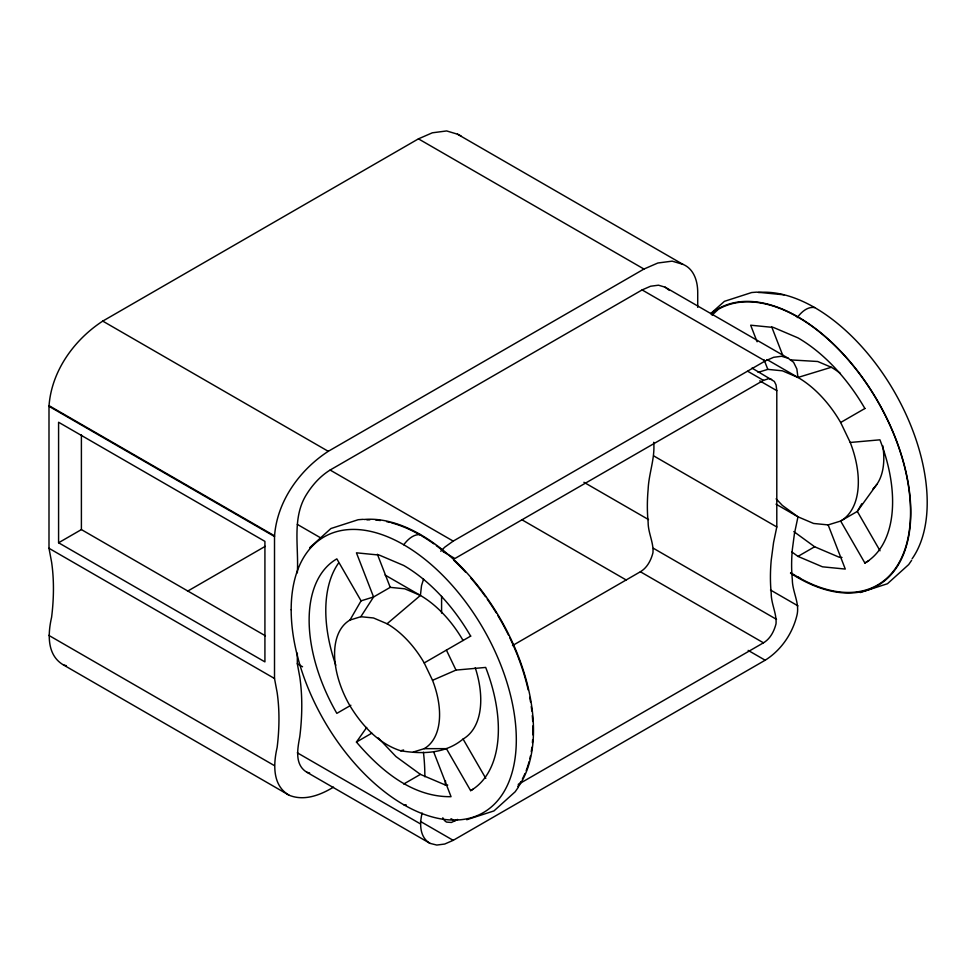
<?xml version="1.0" encoding="UTF-8"?>
<svg xmlns="http://www.w3.org/2000/svg" width="976" height="976" viewBox="0 0 976 976"><rect width="100%" height="100%" fill="white"/><g stroke="black" fill="none" stroke-linecap="round" stroke-linejoin="round"><path stroke-width="1.46" d="M297.326 572.863C298.949 546.609 291.592 517.365 306.928 493.807C312.918 484.364 320.555 475.946 330.12 470.042L642.11 289.921L650.589 286.236L658.507 285.199L665.132 287.188L788.205 358.241L793.586 362.291L796.855 368.94L797.978 377.456A85.339 49.276 60 0 1 840.653 422.498L850.242 442.47A85.339 49.276 60 0 1 840.653 521.05L864.882 563.018L868.725 560.797M475.251 667.73A85.339 49.276 60 0 1 463.075 739.039C445.361 753.899 422.34 754.241 400.66 750.776C378.322 743.566 361.876 725.302 349.957 705.807A74.249 42.871 60 0 1 349.957 620.065L360.827 616.71L373.491 617.967L387.082 623.749L420.4 595.445L421.522 585.637L423.572 579.122M653.713 442.274C655.177 458.244 648.808 473.384 648.137 489.257A185.208 106.933 -60 0 0 648.137 522.233C648.027 532.664 653.761 542.51 652.956 552.733C651.041 560.187 647.234 567.727 640.378 571.753L512.485 645.6M751.996 368.086L774.346 381.457L776.03 384.886L776.798 390.656L776.798 526.967L773.553 542.583L771.211 560.309A185.208 106.933 -60 0 0 771.211 593.286C771.113 603.729 776.835 613.575 776.03 623.786C774.114 631.24 770.308 638.78 763.464 642.818L518.207 784.411M776.127 498.846L782.362 505.422L797.978 516.816L794.452 533.53L792.329 549.634A168.25 97.136 -60 0 0 792.329 579.585C792.317 591.968 800.088 603.363 796.855 615.685C792.341 633.778 781.068 650.272 765.184 660.215L453.206 840.336L444.714 844.033L436.797 845.057L430.013 843.362L306.928 772.297C294.288 764.781 297.582 748.653 299.791 736.624A239.059 138.019 -60 0 0 299.803 677.088L297.326 663.753L297.326 653.151M422.132 813.045C419.497 823.537 419.473 837.176 430.013 843.362M289.055 795.196L63.538 664.985C46.641 655.238 47.824 633.753 51.606 617.222A220.747 127.441 -60 0 0 51.618 562.249L48.995 548.292L48.995 405.638L274.512 535.836L274.512 678.503L277.123 692.46A220.747 127.441 -60 0 1 277.135 747.433C273.341 763.952 272.158 785.436 289.055 795.196C304.158 801.43 320.384 795.111 333.524 787.12M797.978 577.109L799.795 577.768M518.097 787.534L515.194 791.756L493.954 810.922L466.735 819.73M911.608 560.346L908.705 564.555L887.465 583.733L860.246 592.542M349.957 620.065L361.071 600.838L373.564 596.983L390.229 587.357L404.784 588.809L420.4 595.445A85.339 49.276 60 0 1 463.075 640.488M861.759 503.738L857.318 511.424L840.653 521.05L828.148 524.905L813.594 523.465L797.978 516.816L776.042 504.153M360.827 616.71L373.564 596.983L356.435 552.819L379.249 555.076L403.747 565.494A133.81 77.25 60 0 1 470.639 636.12M433.917 752.508L451.046 796.684C412.128 797.294 380.347 770.052 356.435 742.053L366.708 727.425M876.777 484.462L857.318 511.424L880.035 550.781M403.747 544.779C407.614 539.521 413.531 533.982 420.534 534.616M797.246 317.59C801.223 312.222 807.433 306.379 814.643 307.55M440.762 551.269L444.714 547.207L453.206 541.107L765.184 360.986L773.675 357.289L781.581 356.264L788.205 358.241M309.685 547.707L330.913 528.528L358.143 519.732L363.243 519.317M710.711 313.54L724.424 301.34L751.654 292.532L756.754 292.129L784.094 294.837M712.053 315.15L718.385 309.282A159.186 91.903 60 0 1 903.312 462.148A159.186 91.903 60 0 1 790.645 572.607M461.331 136.274A59.231 34.197 -60 0 0 457.451 134.176L446.654 130.943L432.319 132.809L418.448 138.848L102.748 321.104C73.932 339.868 51.338 371.356 48.995 406.309L274.512 536.519C276.855 501.554 299.449 470.066 328.265 451.315L643.965 269.047L657.836 263.008L672.171 261.141L682.968 264.374A59.231 34.197 -60 0 1 697.718 292.178L697.718 307.355M58.584 542.766L264.923 661.887L264.923 541.375L58.584 422.254L58.584 542.766L81.398 529.59L265.399 635.815M187.538 591.2L265.204 546.353M771.638 379.42L768.893 378.603L763.464 380.372L454.926 558.504L443.141 551.696M350.872 705.27L336.842 713.371A133.81 77.25 60 0 1 336.842 558.87L361.071 600.838M387.082 623.749A74.249 42.871 60 0 1 424.206 662.936L470.725 636.071M840.653 422.498L864.968 408.456M356.435 742.053L371.819 733.171M403.747 784.009L420.4 774.383L444.897 784.802L447.74 785.082M791.853 551.928L797.978 556.393L814.643 546.767L839.128 557.186L841.983 557.467M413.324 752.02L424.206 748.665L446.41 748.653L470.639 790.633L473.214 789.145M442.811 817.766A21.801 12.59 -60 0 0 446.605 822.097L451.437 822.463L457.561 819.425M424.206 748.665A74.249 42.871 60 0 0 432.539 680.309L455.999 670.085L485.682 667.425A133.81 77.25 60 0 1 470.639 790.633M758.084 372.368L767.807 369.367L782.362 370.807L797.978 377.456L831.308 367.269A74.249 42.871 60 0 1 840.434 373.466M400.66 750.776L403.613 749.995M850.242 442.47L879.925 439.822A133.81 77.25 60 0 1 864.882 563.018M406.284 804.968L403.747 804.724M790.353 359.888L817.717 361.498L831.308 367.269M63.538 664.985L66.368 665.693M306.928 772.297L309.648 772.98M797.978 556.393L822.463 566.812L845.289 569.069L828.148 524.905M457.451 134.176L682.968 264.374M418.448 138.848L643.965 269.047M767.014 359.571L797.978 377.456M642.11 289.921L765.184 360.986M747.75 371.295L763.464 380.372M759.767 380.835L776.798 390.656M653.713 455.902L776.798 526.967M583.904 482.278L648.528 519.586M770.479 590.004L797.978 605.876M653.456 548.317L776.542 619.382M640.378 571.753L763.464 642.818M522.099 519.866L626.275 580.025M748.165 650.394L765.184 660.215M102.748 321.104L328.265 451.315M330.12 470.042L453.206 541.107M297.326 524.393L320.897 537.996M385.056 575.035L420.4 595.445M297.326 663.753L302.56 666.779M48.995 548.292L274.512 678.503M450.997 818.681L454.926 820.95M420.461 821.438L453.206 840.336M297.326 752.813L420.4 823.866M48.8 635.364L274.317 765.562M793.83 531.591L814.643 546.767M420.4 774.383L395.914 756.522L378.285 737.905M665.132 287.188L669.426 290.421M463.075 739.039L485.792 778.384M446.41 650.114L455.999 670.085M424.206 662.936L432.539 680.309M771.613 326.631L782.862 355.606M757.095 341.771L750.666 325.203L773.492 327.46L797.978 337.879A133.81 77.25 60 0 1 864.882 408.505M764.171 360.01L767.807 369.367M377.383 554.234L390.229 587.357M441.591 596.36L441.591 613.099M81.398 434.686L81.398 529.59M423.425 752.276A239.059 138.019 -60 0 1 424.853 776.774M445.52 780.812A256.066 147.84 -60 0 1 445.215 784.972M710.955 313.711A159.747 92.232 60 0 1 901.604 455.585A159.747 92.232 60 0 1 790.487 573.119M364.06 519.488A159.747 92.232 60 0 1 500.407 618.943A159.747 92.232 60 0 1 518.354 786.741M335.805 665.217A133.81 77.25 60 0 1 338.465 563.189M366.964 519.891A159.186 91.903 60 0 1 369.855 519.818M375.809 520.049A159.186 91.903 60 0 1 380.384 520.55M386.581 521.635A159.186 91.903 60 0 1 389.705 522.355M391.266 522.77A159.186 91.903 60 0 1 420.4 535.153M421.62 535.861A159.186 91.903 60 0 1 433.869 543.864M436.321 545.645A159.186 91.903 60 0 1 444.8 552.331M453.864 560.346A159.186 91.903 60 0 1 465.576 572.156M470.725 577.914A159.186 91.903 60 0 1 485.523 596.702M487.231 599.13A159.186 91.903 60 0 1 496.211 612.818M497.748 615.356A159.186 91.903 60 0 1 508.398 634.888M509.704 637.56A159.186 91.903 60 0 1 517.353 655.079M517.878 656.421A159.186 91.903 60 0 1 528.211 689.983M529.736 697.328A159.186 91.903 60 0 1 530.541 701.939M531.249 706.526A159.186 91.903 60 0 1 531.835 711.077M532.298 715.591A159.186 91.903 60 0 1 532.725 721.508M532.908 725.863A159.186 91.903 60 0 1 532.884 734.891M532.652 739.613A159.186 91.903 60 0 1 532.408 742.712M531.908 747.274A159.186 91.903 60 0 1 531.249 751.715M530.432 756.034A159.186 91.903 60 0 1 529.809 758.816M529.126 761.536A159.186 91.903 60 0 1 526.186 770.625M525.015 773.504A159.186 91.903 60 0 1 522.404 778.97M520.977 781.556A159.186 91.903 60 0 1 517.878 786.388M758.364 292.471A159.186 91.903 60 0 1 894.236 391.559A159.186 91.903 60 0 1 912.121 558.784M882.792 445.776A74.249 42.871 60 0 1 872.959 488.854M291.177 609.768A159.186 91.903 60 0 0 460.025 819.803A159.186 91.903 60 0 0 460.025 594.677A159.186 91.903 60 0 0 291.177 609.768"/></g></svg>
